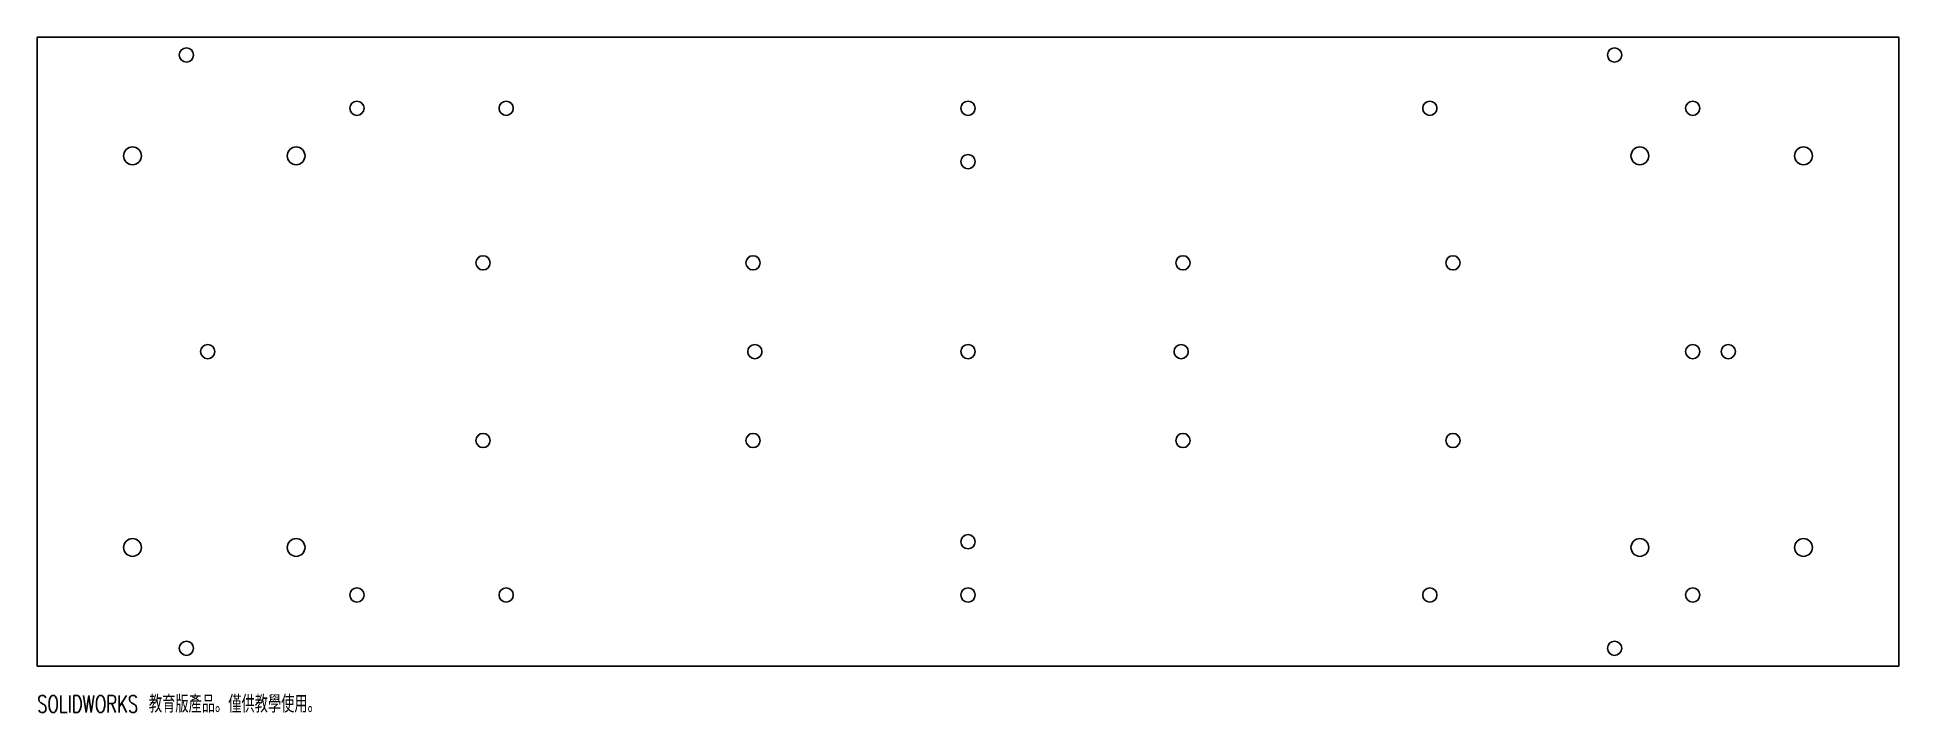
# Model space of a CAD drawing. Header units: millimetres. Extents: x -262 to 262, y -102 to 88.
import ezdxf

# ---------------------------------------------------------------- set-up
doc = ezdxf.new("R2010")
doc.units = ezdxf.units.MM
doc.styles.add('SLDTEXTSTYLE0', font='TXT', dxfattribs={"width": 0.7, "bigfont": 'bigfont'})

msp = doc.modelspace()

# ---------------------------------------------------------------- linework, layer by layer
at = {"color": 7, "linetype": 'Continuous', "lineweight": 25}
for p, q in [((-262, -88.5), (-262, 88.5)), ((-262, 88.5), (262, 88.5)), ((262, -88.5), (262, 88.5)), ((-262, -88.5), (262, -88.5))]:
    msp.add_line(p, q, dxfattribs=at)
for centre, radius in [((-220, 83.5), 2), ((182, 83.5), 2), ((-172, 68.5), 2), ((-130, 68.5), 2), ((0, 68.5), 2), ((130, 68.5), 2), ((204, 68.5), 2), ((-235.18, 55.12), 2.5), ((-189.12, 55.12), 2.5), ((0, 53.5), 2), ((189.12, 55.12), 2.5), ((235.18, 55.12), 2.5), ((-136.5, 25), 2), ((-60.5, 25), 2), ((60.5, 25), 2), ((136.5, 25), 2), ((-214, 0), 2), ((-60, 0), 2), ((0, 0), 2), ((60, 0), 2), ((204, 0), 2), ((214, 0), 2), ((-136.5, -25), 2), ((-60.5, -25), 2), ((60.5, -25), 2), ((136.5, -25), 2), ((0, -53.5), 2), ((-235.18, -55.12), 2.5), ((-189.12, -55.12), 2.5), ((189.12, -55.12), 2.5), ((235.18, -55.12), 2.5), ((-172, -68.5), 2), ((-130, -68.5), 2), ((0, -68.5), 2), ((130, -68.5), 2), ((204, -68.5), 2), ((-220, -83.5), 2), ((182, -83.5), 2)]:
    msp.add_circle(centre, radius, dxfattribs=at)

# ---------------------------------------------------------------- texts
at = {"color": 7, "linetype": 'Continuous', "insert": (-262, -96.77), "char_height": 4.8336, "attachment_point": 1, "style": 'SLDTEXTSTYLE0'}
msp.add_mtext('SOLIDWORKS 教育版產品。僅供教學使用。', dxfattribs=at)

doc.saveas('drawing.dxf')
